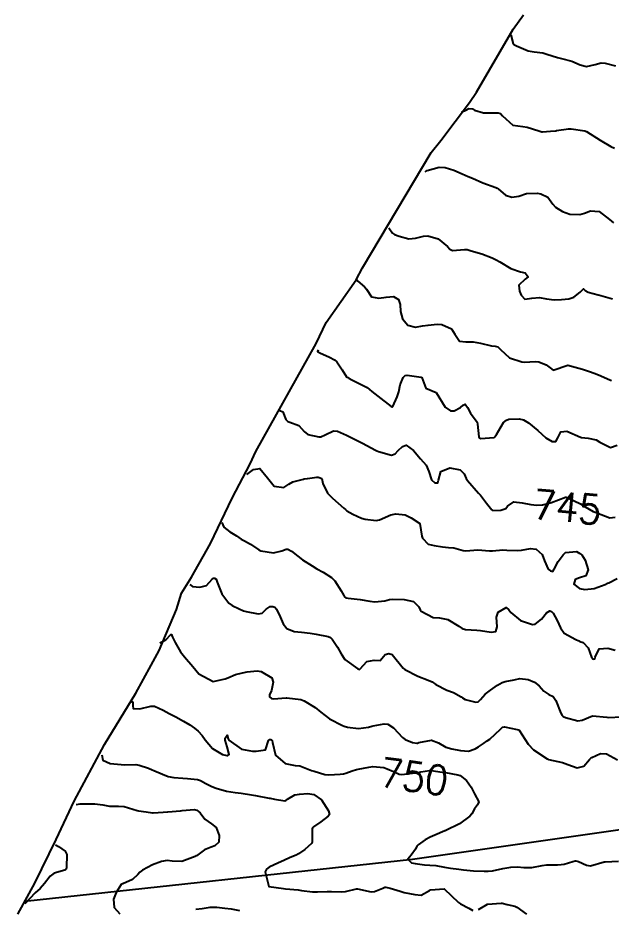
# Model space of a CAD drawing. Header units: metres. Extents: x 318500 to 325275, y 7408834 to 7428799.
# Drawn here: x 319864 to 319945.3, y 7412049.3 to 7412171.5 of the extents above; entities that cross this region are included whole.
import ezdxf
from ezdxf.enums import TextEntityAlignment as Align

# ---------------------------------------------------------------- set-up
doc = ezdxf.new("R2010")
doc.units = ezdxf.units.M
doc.header["$MEASUREMENT"] = 0
for name, color, linetype in [('Area', 45, 'Continuous'), ('Cotas', 45, 'Continuous'), ('Curvas de Nivel 1m', 11, 'Continuous'), ('Curvas de Nivel 5m', 15, 'Continuous'), ('Vias Secundárias', 230, 'Continuous')]:
    doc.layers.add(name, color=color, linetype=linetype)
doc.styles.add('Style-STANDARD', font='STANDARD.shx')

msp = doc.modelspace()

# ---------------------------------------------------------------- linework, layer by layer
at = {"layer": 'Area'}
msp.add_lwpolyline([(319863.97, 7412048.64), (319866.28, 7412052.89), (319869.24, 7412058.87), (319871.7, 7412064.12), (319875.84, 7412071.87), (319880.13, 7412078.91), (319882.23, 7412082.74), (319883.33, 7412084.76), (319885.69, 7412090.38), (319886.38, 7412092.63), (319887.76, 7412094.8), (319890.38, 7412099.41), (319893.35, 7412105.64), (319895.79, 7412110.35), (319896.56, 7412112.03), (319904.83, 7412126.82), (319906.2, 7412129.7), (319910.34, 7412135.57), (319911.19, 7412137.2), (319920.59, 7412152.98), (319921.94, 7412154.66), (319925.88, 7412159.85), (319926.81, 7412161.25), (319931.83, 7412169.92), (319933.25, 7412171.87)], dxfattribs=at)
at = {"layer": 'Curvas de Nivel 1m', "flags": 128}
for points, elevation in [([(319931.52, 7412169.14), (319931.83, 7412167.89), (319931.93, 7412167.81), (319932.29, 7412167.62), (319933.91, 7412166.92), (319934.74, 7412166.79), (319935.91, 7412166.66), (319936.47, 7412166.49), (319937.9, 7412166.03), (319938.49, 7412165.9), (319939.9, 7412165.53), (319941.02, 7412165), (319941.89, 7412164.79), (319943.09, 7412165.04), (319943.89, 7412165.27), (319944.46, 7412165.25), (319945.89, 7412164.89)], 739), ([(319919.8, 7412150.36), (319920.07, 7412150.52), (319921.7, 7412151.01), (319922.54, 7412150.95), (319923.7, 7412150.57), (319924.87, 7412150.08), (319925.68, 7412149.73), (319926.26, 7412149.48), (319927.67, 7412148.86), (319929.49, 7412148.2), (319929.66, 7412148.12), (319929.78, 7412148.02), (319930.81, 7412147.16), (319931.65, 7412146.86), (319932.62, 7412147.01), (319933.65, 7412147.37), (319935.14, 7412147.44), (319935.65, 7412147.35), (319936.61, 7412146.88), (319937.28, 7412145.92), (319937.63, 7412145.52), (319938.59, 7412144.93), (319939.62, 7412144.55), (319940.97, 7412144.52), (319941.62, 7412144.71), (319942.46, 7412145.01), (319943.63, 7412144.93), (319945.03, 7412143.82), (319945.6, 7412143.38)], 741), ([(319914.81, 7412142.66), (319915.33, 7412141.97), (319915.57, 7412141.78), (319916.24, 7412141.53), (319917.57, 7412141.18), (319918.48, 7412141.25), (319919.57, 7412141.54), (319920.14, 7412141.58), (319921.57, 7412141.15), (319922.85, 7412140.11), (319923.18, 7412139.74), (319923.54, 7412139.58), (319925.18, 7412139.71), (319925.55, 7412139.69), (319926.08, 7412139.53), (319927.55, 7412139.11), (319928.98, 7412138.59), (319929.53, 7412138.29), (319930, 7412138.01), (319931.52, 7412137.1), (319932.85, 7412136.64), (319933.51, 7412136.53), (319933.88, 7412135.96), (319933.5, 7412135.65), (319932.63, 7412134.84), (319932.71, 7412133.98), (319932.93, 7412133.44), (319933.46, 7412132.89), (319934.39, 7412133.03), (319935.47, 7412133.15), (319936.43, 7412132.96), (319937.46, 7412132.82), (319938.49, 7412132.87), (319939.47, 7412132.96), (319940.15, 7412133.2), (319941.03, 7412133.87), (319941.48, 7412134.31), (319941.71, 7412134.09), (319942.1, 7412133.85), (319943.48, 7412133.5), (319943.88, 7412133.42), (319945.47, 7412132.94)], 742), ([(319910.37, 7412135.6), (319910.57, 7412135.36), (319911.48, 7412134.61), (319911.75, 7412134.26), (319912.44, 7412133.22), (319913.46, 7412133.03), (319914.44, 7412133.2), (319915.46, 7412133.28), (319916.15, 7412132.88), (319916.37, 7412132.19), (319916.42, 7412131.21), (319916.67, 7412130.19), (319917.41, 7412129.34), (319918.47, 7412129.09), (319919.41, 7412129.23), (319920.19, 7412129.36), (319921.41, 7412129.49), (319922.08, 7412129.44), (319923.4, 7412128.86), (319923.87, 7412128.09), (319924.47, 7412127.17), (319925.38, 7412127.05), (319926.38, 7412127.06), (319927.38, 7412126.88), (319928.89, 7412126.5), (319929.37, 7412126.45), (319929.74, 7412126.38), (319930.11, 7412126.01), (319931.35, 7412124.87), (319933.01, 7412124.3), (319933.34, 7412124.28), (319934.92, 7412124.37), (319935.35, 7412124.32), (319936.35, 7412123.92), (319936.91, 7412123.49), (319937.33, 7412123.19), (319939.34, 7412123.88), (319941.33, 7412123.3), (319942.45, 7412122.96), (319943.33, 7412122.61), (319943.88, 7412122.38), (319945.2, 7412121.8), (319945.32, 7412121.75)], 743), ([(319905.11, 7412125.96), (319905.05, 7412125.73), (319905.36, 7412125.55), (319906.69, 7412124.98), (319907.34, 7412124.6), (319907.7, 7412124.3), (319908.4, 7412123.22), (319909.01, 7412122.28), (319909.19, 7412122.16), (319909.31, 7412122.1), (319909.75, 7412121.84), (319911.3, 7412121.09), (319911.84, 7412120.8), (319912.47, 7412120.24), (319913.28, 7412119.62), (319915.15, 7412118.2), (319915.26, 7412118.14), (319915.31, 7412118.15), (319915.37, 7412118.2), (319915.97, 7412119.5), (319916.17, 7412120.19), (319916.34, 7412121.15), (319916.78, 7412122.19), (319917.06, 7412122.43), (319917.31, 7412122.48), (319919.26, 7412122.21), (319919.31, 7412122.18), (319919.34, 7412122.15), (319919.88, 7412120.72), (319921.29, 7412120.12), (319922.53, 7412118.11), (319923.25, 7412117.61), (319923.76, 7412117.59), (319924.65, 7412118.08), (319924.98, 7412118.36), (319925.27, 7412118.5), (319925.57, 7412118.07), (319926, 7412117.3), (319926.89, 7412116.05), (319926.97, 7412115.79), (319927.13, 7412114.04), (319927.21, 7412113.89), (319927.43, 7412113.81), (319929.21, 7412113.96), (319929.26, 7412113.97), (319929.35, 7412114.02), (319929.58, 7412114.38), (319930.54, 7412116), (319930.92, 7412116.31), (319931.24, 7412116.45), (319932.67, 7412116.53), (319933.24, 7412116.36), (319933.93, 7412115.95), (319935.22, 7412114.92), (319936.32, 7412113.92), (319937.2, 7412113.39), (319937.69, 7412113.41), (319937.96, 7412113.9), (319938.38, 7412114.74), (319939.22, 7412114.8), (319941.06, 7412114.01), (319941.21, 7412113.96), (319942.12, 7412113.85), (319943.21, 7412113.62), (319943.71, 7412113.32), (319945.19, 7412112.6), (319946.11, 7412112.88)], 744), ([(319895.34, 7412108.87), (319896.25, 7412109.56), (319897.14, 7412109.68), (319898.18, 7412108.43), (319899.11, 7412107.27), (319900.41, 7412107.1), (319901.12, 7412107.56), (319901.63, 7412107.87), (319903.13, 7412108.26), (319903.21, 7412108.28), (319903.66, 7412108.35), (319904.95, 7412108.53), (319905.13, 7412108.52), (319905.28, 7412108.49), (319905.64, 7412108.33), (319905.78, 7412107.67), (319906.4, 7412106.32), (319907.09, 7412105.63), (319908.63, 7412104.29), (319908.86, 7412104.07), (319909.07, 7412103.9), (319909.88, 7412103.45), (319911.06, 7412102.91), (319911.56, 7412102.76), (319913.05, 7412102.56), (319913.52, 7412102.69), (319915.06, 7412103.37), (319915.75, 7412103.51), (319917.06, 7412103.37), (319917.85, 7412102.96), (319919.05, 7412102.15), (319919.31, 7412100.43), (319919.41, 7412100.14), (319920.21, 7412099.34), (319921.01, 7412099.15), (319922.14, 7412098.97), (319923, 7412098.87), (319923.72, 7412098.81), (319925, 7412098.46), (319925.36, 7412098.43), (319927, 7412098.57), (319928.61, 7412098.41), (319929, 7412098.42), (319930.42, 7412098.58), (319931, 7412098.53), (319932.49, 7412098.48), (319933, 7412098.53), (319934.22, 7412098.73), (319935, 7412098.66), (319935.81, 7412097.93), (319936.12, 7412097.06), (319936.65, 7412095.91), (319936.97, 7412095.67), (319937.3, 7412095.57), (319937.48, 7412095.9), (319938.03, 7412096.94), (319938.69, 7412097.88), (319939, 7412098.18), (319940.54, 7412098.33), (319941, 7412098.04), (319941.11, 7412097.97), (319941.25, 7412097.86), (319941.71, 7412097.13), (319942.13, 7412095.84), (319941.82, 7412094.98), (319940.95, 7412094.73), (319940.32, 7412094.5), (319940.18, 7412093.87), (319940.93, 7412093.28), (319941.67, 7412093.11), (319942.93, 7412093.25), (319944.45, 7412093.81), (319944.78, 7412093.97), (319944.94, 7412094.03), (319946.11, 7412094.63)], 746), ([(319891.94, 7412102.3), (319892.21, 7412101.68), (319893.03, 7412101.02), (319893.94, 7412100.49), (319894.58, 7412100.04), (319895.01, 7412099.79), (319895.87, 7412099.32), (319896.99, 7412098.57), (319897.26, 7412098.44), (319898.99, 7412098.13), (319900.14, 7412098.4), (319900.72, 7412098.66), (319900.99, 7412098.64), (319901.47, 7412098.38), (319902.33, 7412097.71), (319902.98, 7412097.21), (319904.3, 7412096.35), (319904.96, 7412095.96), (319905.8, 7412095.48), (319906.95, 7412094.75), (319907.4, 7412094.3), (319908.26, 7412092.95), (319908.63, 7412092.28), (319908.73, 7412092.11), (319908.91, 7412092), (319909.24, 7412091.95), (319910.9, 7412091.74), (319912.2, 7412091.54), (319912.9, 7412091.43), (319914.28, 7412091.58), (319914.91, 7412091.74), (319915.32, 7412091.78), (319916.91, 7412091.76), (319918.21, 7412091.47), (319918.9, 7412090.74), (319919.08, 7412090.33), (319919.24, 7412090.14), (319920.88, 7412089.29), (319921.75, 7412089.24), (319922.87, 7412089), (319924.42, 7412088.08), (319924.86, 7412087.79), (319925.3, 7412087.62), (319926.85, 7412087.54), (319927.39, 7412087.5), (319928.85, 7412087.29), (319929.47, 7412087.39), (319929.66, 7412088.01), (319929.56, 7412089.33), (319929.8, 7412090.01), (319930.9, 7412090.65), (319931.25, 7412090.34), (319931.52, 7412089.98), (319932.87, 7412088.87), (319934.49, 7412088.32), (319934.87, 7412088.39), (319935.73, 7412089.08), (319936.41, 7412089.92), (319936.89, 7412090.18), (319937.11, 7412090.13), (319937.32, 7412089.9), (319937.88, 7412088.89), (319938.34, 7412087.89), (319938.85, 7412087.12), (319940.45, 7412086.25), (319940.83, 7412086.08), (319940.99, 7412086.02), (319941.43, 7412085.85), (319942.13, 7412085.14), (319942.58, 7412083.83), (319942.81, 7412083.57), (319943.03, 7412083.6), (319943.09, 7412083.83), (319943.64, 7412085.01), (319944.83, 7412085.07), (319945.8, 7412084.81)], 747), ([(319887.55, 7412093.82), (319887.89, 7412093.53), (319888.92, 7412093.44), (319889.82, 7412093.65), (319890.61, 7412094.52), (319890.78, 7412094.69), (319890.94, 7412094.66), (319891.15, 7412094.52), (319891.3, 7412094.15), (319891.93, 7412092.51), (319892.9, 7412091.24), (319893.34, 7412090.94), (319894.31, 7412090.48), (319894.89, 7412090.2), (319895.24, 7412090.11), (319896.88, 7412089.8), (319897.44, 7412089.88), (319898.02, 7412090.43), (319898.53, 7412090.78), (319898.89, 7412090.81), (319899.18, 7412090.7), (319899.42, 7412090.41), (319899.92, 7412089.36), (319900.35, 7412088.4), (319900.85, 7412087.76), (319901.83, 7412087.39), (319902.84, 7412087.28), (319904.05, 7412087.14), (319904.84, 7412087), (319906.48, 7412086.67), (319906.83, 7412086.53), (319907.05, 7412086.31), (319907.76, 7412085.24), (319908.29, 7412084.29), (319908.8, 7412083.54), (319910.58, 7412082.26), (319910.78, 7412082.17), (319910.84, 7412082.2), (319910.9, 7412082.26), (319911.79, 7412083.25), (319912.8, 7412083.43), (319913.62, 7412083.4), (319914.3, 7412084.21), (319914.81, 7412084.34), (319915.25, 7412084.2), (319916.78, 7412082.35), (319917, 7412082.18), (319918.77, 7412081.26), (319920.19, 7412080.7), (319920.75, 7412080.45), (319921.25, 7412080.12), (319922.74, 7412079.31), (319923.67, 7412079.02), (319924.73, 7412078.43), (319924.92, 7412078.26), (319925.29, 7412078.06), (319926.72, 7412077.67), (319927.03, 7412077.74), (319927.35, 7412078.03), (319928.01, 7412078.76), (319928.74, 7412079.34), (319929.7, 7412080.01), (319930.35, 7412080.4), (319930.76, 7412080.52), (319931.97, 7412080.76), (319932.76, 7412080.93), (319933.91, 7412080.81), (319934.76, 7412080.44), (319935.39, 7412079.93), (319936.03, 7412079.21), (319936.74, 7412078.75), (319937.32, 7412078.48), (319937.71, 7412077.9), (319938.39, 7412076.2), (319938.57, 7412075.88), (319938.7, 7412075.73), (319939, 7412075.57), (319940.69, 7412075.13), (319941.31, 7412075.23), (319942.7, 7412075.83), (319944.7, 7412075.61), (319944.9, 7412075.6), (319946.7, 7412075.67)], 748), ([(319883.41, 7412085.8), (319884.27, 7412086.23), (319884.95, 7412086.94), (319885.02, 7412086.97), (319885.06, 7412086.83), (319885.15, 7412086.6), (319885.54, 7412085.87), (319886.27, 7412084.59), (319886.8, 7412083.88), (319887.94, 7412082.56), (319888.77, 7412081.58), (319890.75, 7412080.52), (319892.37, 7412080.89), (319892.76, 7412081.03), (319893.78, 7412081.47), (319894.77, 7412081.71), (319895.4, 7412081.83), (319896.77, 7412082), (319897.31, 7412081.9), (319898.76, 7412081.01), (319898.97, 7412080.42), (319898.74, 7412079.3), (319898.46, 7412078.7), (319898.47, 7412078.42), (319898.73, 7412078.21), (319898.99, 7412078.15), (319900.73, 7412078.28), (319900.84, 7412078.27), (319902.73, 7412078.07), (319903.2, 7412077.88), (319904.71, 7412076.95), (319905.5, 7412076.33), (319906.69, 7412075.38), (319908.48, 7412074.47), (319908.67, 7412074.41), (319909.15, 7412074.28), (319910.67, 7412074.06), (319912.01, 7412074.24), (319912.49, 7412074.41), (319912.67, 7412074.46), (319914.17, 7412074.71), (319914.68, 7412074.65), (319915.45, 7412074.19), (319916.66, 7412072.86), (319917.03, 7412072.55), (319918.05, 7412072.16), (319918.65, 7412072.05), (319918.74, 7412072.06), (319918.94, 7412072.15), (319920.65, 7412072.48), (319921.61, 7412072.11), (319922.64, 7412071.53), (319923.45, 7412071.27), (319924.63, 7412071.04), (319925.74, 7412070.95), (319926.64, 7412071.27), (319927.1, 7412071.58), (319927.76, 7412072.03), (319928.3, 7412072.38), (319928.66, 7412072.62), (319930.12, 7412074), (319930.39, 7412074.27), (319930.67, 7412074.31), (319932.38, 7412073.96), (319932.6, 7412073.89), (319932.67, 7412073.84), (319933.88, 7412071.95), (319934.64, 7412071.14), (319936.5, 7412069.91), (319936.62, 7412069.86), (319936.69, 7412069.83), (319938.61, 7412069.43), (319939.35, 7412069.13), (319940.6, 7412068.67), (319941.54, 7412068.91), (319942.32, 7412069.83), (319942.47, 7412069.99), (319942.62, 7412070.1), (319943.79, 7412070.65), (319944.63, 7412070.62), (319946.15, 7412069.78)], 749), ([(319875.48, 7412070.46), (319875.61, 7412069.73), (319876.6, 7412069.29), (319878.15, 7412069.13), (319878.6, 7412069.12), (319880.13, 7412069.13), (319880.6, 7412069.07), (319881.87, 7412068.64), (319882.37, 7412068.41), (319882.59, 7412068.31), (319883.81, 7412067.84), (319884.58, 7412067.51), (319885.33, 7412067.35), (319886.58, 7412067.27), (319887.23, 7412067.22), (319888.58, 7412067.08), (319888.98, 7412066.95), (319889.74, 7412066.53), (319890.56, 7412066.13), (319891.16, 7412065.92), (319892.55, 7412065.5), (319893.73, 7412065.3), (319894.55, 7412065.22), (319896.01, 7412064.98), (319896.55, 7412064.89), (319898.43, 7412064.54), (319898.54, 7412064.52), (319899.13, 7412064.41), (319900.54, 7412064.16), (319900.71, 7412064.21), (319900.9, 7412064.38), (319901.94, 7412064.98), (319902.55, 7412065.09), (319903.72, 7412065.18), (319904.55, 7412065.05), (319905.56, 7412064.32), (319906.52, 7412062.79), (319906.68, 7412062.31), (319906.51, 7412062.06), (319905.47, 7412061.29), (319904.49, 7412060.6), (319904.35, 7412060.48), (319904.3, 7412060.34), (319904.3, 7412058.5), (319904.23, 7412058.34), (319903.29, 7412057.51), (319902.44, 7412056.9), (319902.09, 7412056.72), (319901.29, 7412056.38), (319900.43, 7412055.99), (319899.7, 7412055.68), (319898.42, 7412055.09), (319898.05, 7412054.79), (319897.85, 7412054.43), (319898.38, 7412052.42), (319900.38, 7412052.14), (319900.64, 7412052.12), (319902.37, 7412051.98), (319902.83, 7412051.9), (319904.37, 7412051.7), (319905.01, 7412051.7), (319906.37, 7412051.72), (319906.95, 7412051.72), (319908.37, 7412051.71), (319908.89, 7412051.75), (319910.38, 7412052.11), (319910.52, 7412052.11), (319912.37, 7412051.71), (319912.86, 7412051.74), (319913.97, 7412052.21), (319914.26, 7412052.32), (319914.38, 7412052.33), (319915, 7412052.19), (319916.37, 7412051.78), (319916.93, 7412051.61), (319918.37, 7412051.31), (319919.26, 7412051.25), (319920.38, 7412051.88), (319920.54, 7412051.96), (319922.38, 7412052.1), (319924.35, 7412050.23), (319924.63, 7412050.07), (319925.75, 7412049.46), (319926.34, 7412049.16)], 751), ([(319871.97, 7412063.65), (319872.52, 7412063.75), (319873.54, 7412063.74), (319874.53, 7412063.74), (319875.63, 7412063.61), (319876.52, 7412063.45), (319877.78, 7412063.44), (319878.52, 7412063.41), (319880.34, 7412062.83), (319880.51, 7412062.79), (319881.56, 7412062.64), (319882.42, 7412062.54), (319882.51, 7412062.53), (319883.87, 7412062.61), (319884.47, 7412062.65), (319884.51, 7412062.64), (319886.28, 7412062.81), (319886.51, 7412062.84), (319888.11, 7412062.96), (319888.52, 7412062.9), (319888.96, 7412062.54), (319889.61, 7412061.64), (319890.49, 7412061.01), (319891.16, 7412060.51), (319891.56, 7412059.43), (319891.5, 7412058.51), (319890.97, 7412057.99), (319890.45, 7412057.83), (319889.54, 7412057.43), (319888.43, 7412056.64), (319888.38, 7412056.61), (319888.27, 7412056.55), (319886.42, 7412055.85), (319885.12, 7412055.9), (319884.42, 7412055.98), (319883.66, 7412055.85), (319882.42, 7412055.41), (319881.07, 7412054.65), (319880.68, 7412054.38), (319880.4, 7412054.06), (319879.69, 7412053.37), (319878.38, 7412052.8), (319878.29, 7412052.77), (319878.15, 7412052.68), (319877.46, 7412051.6), (319877.07, 7412050.7), (319877.18, 7412049.54), (319877.96, 7412048.69)], 752), ([(319869.11, 7412058.12), (319869.54, 7412057.9), (319870.44, 7412057.27), (319870.7, 7412056.79), (319870.64, 7412055.02), (319870.58, 7412054.79), (319870.5, 7412054.69), (319870.41, 7412054.65), (319868.96, 7412054.25), (319868.4, 7412053.84), (319867.62, 7412052.83), (319867.03, 7412052.17), (319866.36, 7412051.54), (319864.93, 7412050.03)], 753), ([(319888.34, 7412049.3), (319889.23, 7412049.43), (319890.34, 7412049.6), (319891.26, 7412049.59), (319892.34, 7412049.47), (319893.2, 7412049.35), (319894.34, 7412049.15)], 752), ([(319927.11, 7412049.26), (319928.35, 7412050.02), (319930.2, 7412050.15), (319930.35, 7412050.15), (319931.02, 7412049.98), (319932.09, 7412049.71), (319932.35, 7412049.58), (319933.65, 7412048.63)], 751)]:
    msp.add_lwpolyline(points, dxfattribs=dict(at, elevation=elevation))
at = {"layer": 'Curvas de Nivel 5m', "flags": 128}
for points, elevation in [([(319924.77, 7412158.54), (319925.36, 7412158.82), (319925.78, 7412159.03), (319926.27, 7412158.99), (319926.56, 7412158.82), (319927.8, 7412158.45), (319928.18, 7412158.42), (319929.8, 7412158.46), (319930.13, 7412158.35), (319930.38, 7412158.01), (319931.78, 7412156.76), (319933.19, 7412156.56), (319933.78, 7412156.48), (319935.38, 7412155.95), (319935.77, 7412155.85), (319935.86, 7412155.85), (319936.94, 7412155.92), (319937.69, 7412155.99), (319937.77, 7412156), (319939.43, 7412156.24), (319939.78, 7412156.26), (319941.67, 7412155.97), (319941.77, 7412155.93), (319941.91, 7412155.86), (319943.75, 7412154.7), (319945.22, 7412153.82), (319945.74, 7412153.59)], 740), ([(319899.86, 7412117.64), (319900.29, 7412117.45), (319900.7, 7412116.4), (319900.98, 7412116.14), (319901.23, 7412116.05), (319902.46, 7412115.61), (319903.21, 7412114.76), (319903.72, 7412114.35), (319905.21, 7412114.02), (319905.49, 7412114.05), (319906.08, 7412114.33), (319907.22, 7412114.86), (319907.76, 7412114.84), (319908.99, 7412114.28), (319909.21, 7412114.18), (319909.39, 7412114.1), (319911.19, 7412113.17), (319912.99, 7412112.23), (319913.18, 7412112.12), (319913.4, 7412112.01), (319915.17, 7412111.54), (319915.66, 7412111.71), (319916.1, 7412112.19), (319916.67, 7412112.71), (319917.19, 7412112.92), (319918.18, 7412112.17), (319919.16, 7412111.01), (319919.91, 7412110.14), (319920.31, 7412109.3), (319920.67, 7412108.13), (319921.12, 7412107.75), (319921.51, 7412107.73), (319921.62, 7412108.12), (319921.95, 7412109.31), (319923.15, 7412109.81), (319924.57, 7412109.51), (319925.14, 7412108.98), (319925.42, 7412108.35), (319925.59, 7412108.06), (319927.1, 7412106.33), (319927.36, 7412106.04), (319928.18, 7412104.94), (319928.92, 7412104.02), (319929.07, 7412103.96), (319930.14, 7412104), (319930.84, 7412104.23), (319931.08, 7412104.53), (319931.94, 7412105.12), (319933.09, 7412105), (319934.28, 7412104.75), (319935.08, 7412104.67), (319935.87, 7412104.71), (319937.09, 7412105.05), (319939, 7412105.78), (319939.1, 7412105.79), (319939.25, 7412105.73), (319941.09, 7412104.85), (319941.7, 7412104.46), (319942.81, 7412103.83), (319943.08, 7412103.71), (319943.29, 7412103.61), (319945.07, 7412102.93), (319945.81, 7412103.05)], 745), ([(319879.34, 7412077.91), (319879.72, 7412077.68), (319879.73, 7412077.2), (319879.78, 7412076.83), (319880.7, 7412076.78), (319882.21, 7412077.14), (319882.71, 7412077.15), (319883.89, 7412076.61), (319884.69, 7412076.12), (319885.6, 7412075.68), (319886.68, 7412075.09), (319887.53, 7412074.57), (319888.2, 7412074.1), (319888.66, 7412073.7), (319889.21, 7412073.1), (319889.62, 7412072.54), (319890.63, 7412071.34), (319892.02, 7412070.51), (319892.62, 7412070.36), (319892.75, 7412070.36), (319892.94, 7412070.5), (319892.64, 7412071.57), (319892.38, 7412072.5), (319892.4, 7412072.75), (319892.66, 7412073.18), (319892.79, 7412072.64), (319892.88, 7412072.5), (319894.63, 7412071.26), (319896.12, 7412070.95), (319896.63, 7412070.97), (319897.9, 7412071.16), (319898.32, 7412072.42), (319898.52, 7412072.56), (319898.65, 7412072.57), (319898.75, 7412072.52), (319898.82, 7412072.42), (319898.88, 7412072.18), (319899.28, 7412070.41), (319900.6, 7412069.26), (319901.97, 7412069), (319902.6, 7412068.94), (319904.21, 7412068.34), (319904.59, 7412068.21), (319906.05, 7412067.78), (319906.58, 7412067.72), (319908.12, 7412067.82), (319908.59, 7412067.88), (319908.9, 7412067.97), (319909.77, 7412068.27), (319910.39, 7412068.47), (319910.59, 7412068.51), (319912.07, 7412068.77), (319912.6, 7412068.85), (319914.1, 7412068.71), (319914.6, 7412068.57), (319915.46, 7412068.19), (319916.23, 7412067.83), (319916.59, 7412067.76), (319918.41, 7412067.98), (319918.59, 7412068.01), (319919.19, 7412068.14), (319920.39, 7412068.33), (319920.59, 7412068.33), (319922.12, 7412068.1), (319922.53, 7412068.04), (319922.59, 7412068.03), (319924.26, 7412067.75), (319924.59, 7412067.63), (319925.47, 7412066.95), (319926.08, 7412066.05), (319926.56, 7412065.11), (319927.12, 7412064.03), (319926.97, 7412063.6), (319926.53, 7412063.09), (319926.17, 7412062.39), (319925.92, 7412062.05), (319924.5, 7412061), (319922.62, 7412060.1), (319922.53, 7412060.06), (319922.49, 7412060.04), (319921.13, 7412059.46), (319920.48, 7412059.18), (319919.78, 7412058.82), (319918.81, 7412058.14), (319918.65, 7412057.96), (319918.45, 7412057.52), (319917.86, 7412056.74), (319917.43, 7412056.17), (319917.93, 7412055.67), (319918.42, 7412055.57), (319919.7, 7412055.41), (319920.42, 7412055.37), (319921.23, 7412055.3), (319922.42, 7412055.07), (319923.26, 7412054.93), (319924.42, 7412054.78), (319925.06, 7412054.71), (319926.42, 7412054.59), (319927.89, 7412054.55), (319928.42, 7412054.54), (319929, 7412054.59), (319930.42, 7412054.89), (319931.54, 7412055.09), (319932.42, 7412055.14), (319933.32, 7412055.05), (319934.42, 7412055.04), (319935.82, 7412055.31), (319936.42, 7412055.38), (319937.91, 7412055.38), (319938.43, 7412055.42), (319938.82, 7412055.48), (319940.01, 7412055.86), (319940.34, 7412055.95), (319940.43, 7412055.95), (319940.78, 7412055.85), (319941.91, 7412055.33), (319942.42, 7412055.26), (319944.32, 7412055.8), (319944.41, 7412055.82), (319944.43, 7412055.82), (319946.29, 7412055.92)], 750)]:
    msp.add_lwpolyline(points, dxfattribs=dict(at, elevation=elevation))
at = {"layer": 'Vias Secundárias'}
msp.add_lwpolyline([(319864.93, 7412050.41), (319918.04, 7412056.18), (319977.27, 7412064.6), (320007.15, 7412066.04)], dxfattribs=at)

# ---------------------------------------------------------------- texts
at = {"layer": 'Cotas', "style": 'Style-STANDARD'}
for s, rotation, p in [('745', 354.9833, (319939.27, 7412104.41, 745)), ('750', 352.0903, (319918.26, 7412067.47, 750))]:
    msp.add_text(s, height=4, rotation=rotation, dxfattribs=at).set_placement(p, align=Align.MIDDLE_CENTER)

doc.saveas('drawing.dxf')
